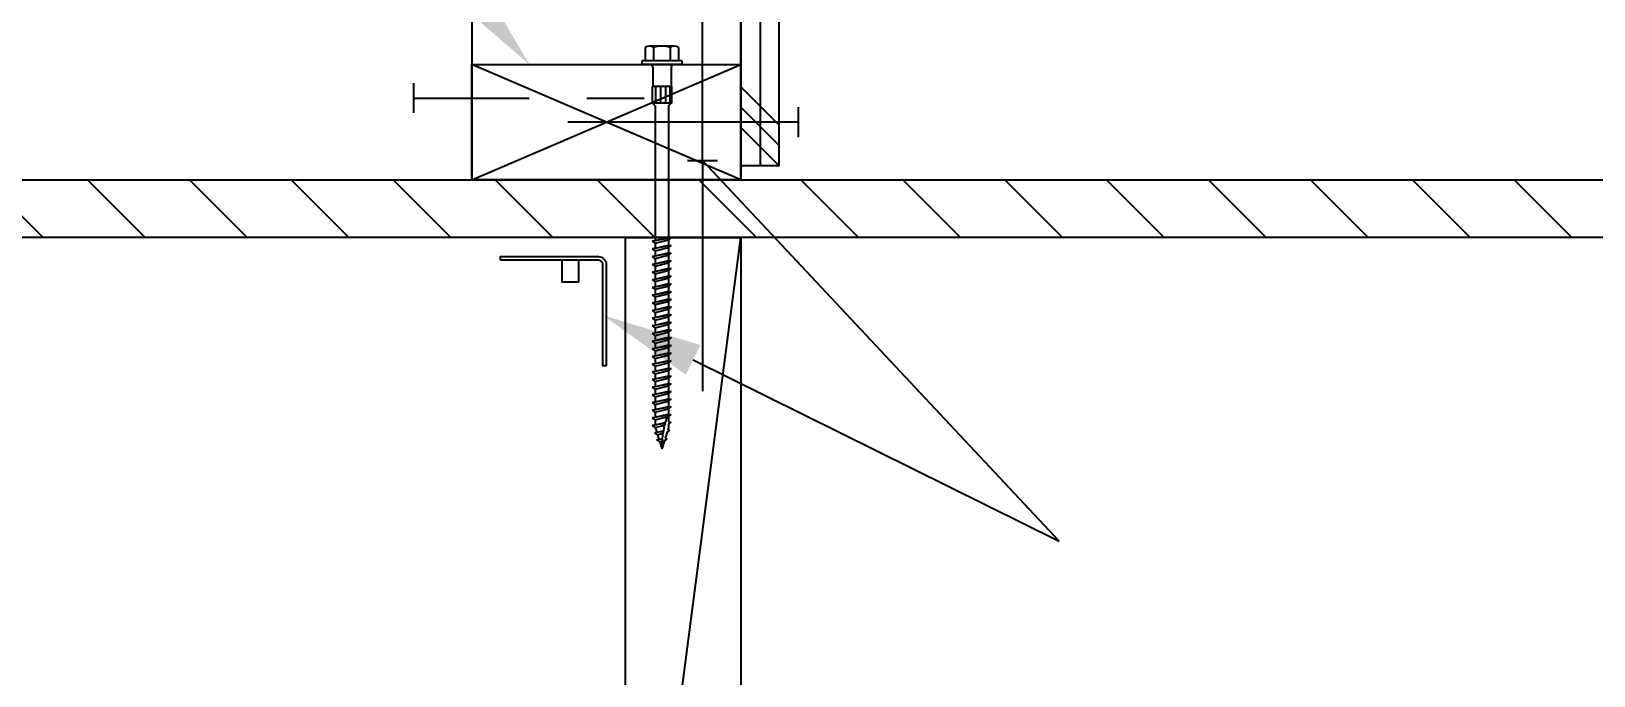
# Model space of a CAD drawing. Header units: inches. Extents: x -2661 to 42767, y -1222 to 9099.
# Drawn here: x -1816.11 to -1795.78, y 2746.13 to 2754.52 of the extents above; entities that cross this region are included whole.
import ezdxf
from ezdxf import colors
from ezdxf.entities.mleader import LeaderData, LeaderLine
from ezdxf.math import Vec2, Vec3

# ---------------------------------------------------------------- set-up
doc = ezdxf.new("R2010")
doc.units = ezdxf.units.IN
doc.header["$LTSCALE"] = 12
doc.header["$MEASUREMENT"] = 0
doc.linetypes.add('HIDDEN2', pattern=[0.1875, 0.125, -0.0625])
doc.layers.get('0').update_dxf_attribs({"linetype": 'CONTINUOUS'})
for name, color, linetype in [('S-ANNO-NOTE', 4, 'CONTINUOUS'), ('S-ANNO-NOTE-EXIST', 251, 'CONTINUOUS'), ('S-EXISTING-WOOD', 1, 'CONTINUOUS'), ('S-FASTENERS', 2, 'CONTINUOUS'), ('S-NAIL', 2, 'CONTINUOUS'), ('S-NAIL-HIDDEN', 2, 'HIDDEN2'), ('S-SIMPSON', 2, 'CONTINUOUS'), ('S-WOOD', 3, 'CONTINUOUS')]:
    doc.layers.add(name, color=color, linetype=linetype)
doc.styles.add('Arial', font='arial.ttf', dxfattribs={"width": 0.85})

# ---------------------------------------------------------------- blocks, each defined once
blk = doc.blocks.new('_ClosedBlank')
at = {"color": 0, "linetype": 'ByBlock', "lineweight": -2}
for p, q in [((-1, 0.167), (0, 0)), ((-1, 0.167), (-1, -0.167)), ((0, 0), (-1, -0.167))]:
    blk.add_line(p, q, dxfattribs=at)
blk = doc.blocks.new('*U1163')
at = {"layer": 'S-WOOD', "color": 1}
for p, q in [((1.5, -3.5), (0, 0)), ((1.5, 0), (0, -3.5))]:
    blk.add_line(p, q, dxfattribs=at)
at = {"layer": 'S-WOOD', "color": 2}
blk.add_lwpolyline([(1.5, -3.5), (0, -3.5), (0, 0), (1.5, 0)], close=True, dxfattribs=at)
blk = doc.blocks.new('*U615')
at = {"color": 0}
blk.add_line((0, 11.52), (1.5, 0), dxfattribs=at)
blk.add_lwpolyline([(0, 11.52), (0, 0), (1.5, 0), (1.5, 11.52)], close=True)
blk = doc.blocks.new('*U1292')
at = {"color": 3}
blk.add_line((0.195, 0.25), (-0.195, 0.25), dxfattribs=at)
blk.add_line((0, 0.25), (0, -2.75))
blk = doc.blocks.new('SDS.25X5-f')
at = {"layer": 'S-SIMPSON'}
for p, q in [((-0.217, 0.224), (-0.217, 0.05)), ((0.162, 0.24), (-0.162, 0.24)), ((-0.108, 0.224), (-0.108, 0.05)), ((0.108, 0.224), (0.108, 0.05)), ((0.217, 0.224), (0.217, 0.05)), ((0.26, 0.05), (-0.26, 0.05)), ((-0.26, 0.05), (-0.26, 0)), ((0.26, 0), (-0.26, 0)), ((0.26, 0.05), (0.26, 0)), ((-0.126, -0.286), (-0.126, -0.5)), ((0.126, -0.286), (-0.126, -0.286)), ((-0.082, -0.286), (-0.082, -0.5)), ((-0.019, -0.286), (-0.019, -0.5)), ((0.049, -0.286), (0.049, -0.5)), ((0.102, -0.286), (0.102, -0.5)), ((0.126, -0.286), (0.126, -0.5)), ((0.128, -0.5), (-0.124, -0.5)), ((-0.087, -0.536), (-0.123, -0.5)), ((-0.087, -0.536), (-0.087, -2.291)), ((-0.087, -0.575), (-0.087, -2.291)), ((0.123, -0.5), (0.087, -0.536)), ((0.087, -0.532), (0.087, -2.25)), ((0.087, -0.532), (0.087, -2.25)), ((-0.087, -2.225), (-0.087, -2.291)), ((-0.087, -2.225), (-0.087, -2.291)), ((-0.087, -2.225), (-0.087, -2.291)), ((0.087, -2.182), (0.087, -2.25)), ((0.087, -2.182), (0.087, -2.25))]:
    blk.add_line(p, q, dxfattribs=at)
at = {"layer": 'S-SIMPSON', "color": 1}
for p, q in [((-0.123, -2.3), (0.087, -2.25)), ((-0.123, -2.3), (0.087, -2.25)), ((-0.123, -2.3), (0.087, -2.25)), ((0.123, -2.256), (-0.123, -2.3)), ((0.123, -2.256), (-0.123, -2.3)), ((0.123, -2.256), (-0.123, -2.3)), ((-0.087, -2.325), (-0.123, -2.3)), ((-0.087, -2.325), (-0.123, -2.3)), ((-0.087, -2.325), (-0.123, -2.3)), ((-0.123, -2.4), (0.087, -2.35)), ((-0.123, -2.4), (0.087, -2.35)), ((-0.123, -2.4), (0.087, -2.35)), ((-0.123, -2.4), (0.087, -2.35)), ((0.123, -2.356), (-0.123, -2.4)), ((0.123, -2.356), (-0.123, -2.4)), ((0.123, -2.356), (-0.123, -2.4)), ((0.123, -2.356), (-0.123, -2.4)), ((-0.087, -2.425), (-0.123, -2.4)), ((-0.087, -2.425), (-0.123, -2.4)), ((-0.087, -2.425), (-0.123, -2.4)), ((-0.087, -2.425), (-0.123, -2.4)), ((-0.087, -2.425), (-0.123, -2.4)), ((-0.087, -2.325), (0.087, -2.282)), ((-0.087, -2.325), (0.087, -2.282)), ((-0.087, -2.325), (0.087, -2.282)), ((-0.087, -2.325), (-0.087, -2.391)), ((-0.087, -2.325), (-0.087, -2.391)), ((-0.087, -2.325), (-0.087, -2.391)), ((-0.087, -2.325), (-0.087, -2.391)), ((-0.087, -2.325), (-0.087, -2.391)), ((-0.087, -2.325), (-0.087, -2.391)), ((-0.087, -2.425), (0.087, -2.382)), ((-0.087, -2.425), (0.087, -2.382)), ((-0.087, -2.425), (0.087, -2.382)), ((-0.087, -2.425), (0.087, -2.382)), ((-0.087, -2.425), (0, -2.403)), ((-0.087, -2.425), (-0.087, -2.491)), ((-0.087, -2.425), (-0.087, -2.491)), ((-0.087, -2.425), (-0.087, -2.491)), ((-0.087, -2.425), (-0.087, -2.491)), ((-0.087, -2.425), (-0.087, -2.491)), ((-0.087, -2.425), (-0.087, -2.491)), ((-0.087, -2.425), (-0.087, -2.491)), ((-0.087, -2.425), (-0.087, -2.491)), ((-0.087, -2.425), (-0.087, -2.491)), ((-0.087, -2.425), (-0.087, -2.491)), ((-0.087, -2.425), (-0.087, -2.491)), ((-0.087, -2.425), (-0.087, -2.491)), ((0.087, -2.25), (0.123, -2.256)), ((0.087, -2.25), (0.123, -2.256)), ((0.087, -2.25), (0.123, -2.256)), ((0.087, -2.282), (0.123, -2.256)), ((0.087, -2.282), (0.123, -2.256)), ((0.087, -2.282), (0.123, -2.256)), ((0.087, -2.282), (0.087, -2.35)), ((0.087, -2.282), (0.087, -2.35)), ((0.087, -2.282), (0.087, -2.35)), ((0.087, -2.282), (0.087, -2.35)), ((0.087, -2.282), (0.087, -2.35)), ((0.087, -2.282), (0.087, -2.35)), ((0.087, -2.35), (0.123, -2.356)), ((0.087, -2.35), (0.123, -2.356)), ((0.087, -2.35), (0.123, -2.356)), ((0.087, -2.35), (0.123, -2.356)), ((0.087, -2.382), (0.123, -2.356)), ((0.087, -2.382), (0.123, -2.356)), ((0.087, -2.382), (0.123, -2.356)), ((0.087, -2.382), (0.123, -2.356)), ((0.087, -2.382), (0.087, -2.45)), ((0.087, -2.382), (0.087, -2.45)), ((0.087, -2.382), (0.087, -2.45)), ((0.087, -2.382), (0.087, -2.45)), ((0.087, -2.382), (0.087, -2.45)), ((0.087, -2.382), (0.087, -2.45)), ((0.087, -2.382), (0.087, -2.45)), ((0.087, -2.382), (0.087, -2.45)), ((0.087, -2.382), (0.087, -2.45)), ((0.087, -2.382), (0.087, -2.45)), ((-0.123, -2.5), (0.087, -2.45)), ((-0.123, -2.5), (0.087, -2.45)), ((-0.123, -2.5), (0.087, -2.45)), ((-0.123, -2.5), (0.087, -2.45)), ((-0.123, -2.5), (0.087, -2.45)), ((-0.123, -2.5), (0.087, -2.45)), ((-0.123, -2.5), (0.087, -2.45)), ((-0.123, -2.5), (0.087, -2.45)), ((0.123, -2.456), (-0.123, -2.5)), ((0.123, -2.456), (-0.123, -2.5)), ((0.123, -2.456), (-0.123, -2.5)), ((0.123, -2.456), (-0.123, -2.5)), ((0.123, -2.456), (-0.123, -2.5)), ((0.123, -2.456), (-0.123, -2.5)), ((0.123, -2.456), (-0.123, -2.5)), ((0.123, -2.456), (-0.123, -2.5)), ((0.123, -2.456), (-0.123, -2.5)), ((-0.087, -2.525), (-0.123, -2.5)), ((-0.087, -2.525), (-0.123, -2.5)), ((-0.087, -2.525), (-0.123, -2.5)), ((-0.087, -2.525), (-0.123, -2.5)), ((-0.087, -2.525), (-0.123, -2.5)), ((-0.087, -2.525), (-0.123, -2.5)), ((-0.087, -2.525), (-0.123, -2.5)), ((-0.087, -2.525), (-0.123, -2.5)), ((-0.087, -2.525), (-0.123, -2.5)), ((-0.087, -2.525), (-0.123, -2.5)), ((-0.087, -2.525), (-0.123, -2.5)), ((-0.087, -2.525), (-0.123, -2.5)), ((-0.087, -2.525), (-0.123, -2.5)), ((-0.123, -2.6), (0.087, -2.55)), ((-0.123, -2.6), (0.087, -2.55)), ((-0.123, -2.6), (0.087, -2.55)), ((-0.123, -2.6), (0.087, -2.55)), ((-0.123, -2.6), (0.087, -2.55)), ((-0.123, -2.6), (0.087, -2.55)), ((-0.123, -2.6), (0.087, -2.55)), ((-0.123, -2.6), (0.087, -2.55)), ((-0.123, -2.6), (0.087, -2.55)), ((0.123, -2.556), (-0.123, -2.6)), ((0.123, -2.556), (-0.123, -2.6)), ((0.123, -2.556), (-0.123, -2.6)), ((0.123, -2.556), (-0.123, -2.6)), ((0.123, -2.556), (-0.123, -2.6)), ((0.123, -2.556), (-0.123, -2.6)), ((0.123, -2.556), (-0.123, -2.6)), ((0.123, -2.556), (-0.123, -2.6)), ((0.123, -2.556), (-0.123, -2.6)), ((-0.087, -2.625), (-0.123, -2.6)), ((-0.087, -2.625), (-0.123, -2.6)), ((-0.087, -2.625), (-0.123, -2.6)), ((-0.087, -2.625), (-0.123, -2.6)), ((-0.087, -2.625), (-0.123, -2.6)), ((-0.087, -2.625), (-0.123, -2.6)), ((-0.087, -2.625), (-0.123, -2.6)), ((-0.087, -2.625), (-0.123, -2.6)), ((-0.087, -2.625), (-0.123, -2.6)), ((-0.087, -2.491), (0.087, -2.45)), ((-0.087, -2.525), (0.087, -2.482)), ((-0.087, -2.525), (0.087, -2.482)), ((-0.087, -2.525), (0.087, -2.482)), ((-0.087, -2.525), (0.087, -2.482)), ((-0.087, -2.525), (0.087, -2.482)), ((-0.087, -2.525), (0.087, -2.482)), ((-0.087, -2.525), (0.087, -2.482)), ((-0.087, -2.525), (0.087, -2.482)), ((-0.087, -2.525), (0.087, -2.482)), ((-0.087, -2.525), (0.013, -2.5)), ((-0.087, -2.525), (0.013, -2.5)), ((-0.087, -2.525), (0.013, -2.5)), ((-0.087, -2.525), (0, -2.503)), ((-0.087, -2.525), (-0.087, -2.591)), ((-0.087, -2.525), (-0.087, -2.591)), ((-0.087, -2.525), (-0.087, -2.591)), ((-0.087, -2.525), (-0.087, -2.591)), ((-0.087, -2.525), (-0.087, -2.591)), ((-0.087, -2.525), (-0.087, -2.591)), ((-0.087, -2.525), (-0.087, -2.591)), ((-0.087, -2.525), (-0.087, -2.591)), ((-0.087, -2.525), (-0.087, -2.591)), ((-0.087, -2.525), (-0.087, -2.591)), ((-0.087, -2.525), (-0.087, -2.591)), ((-0.087, -2.625), (0.087, -2.582)), ((-0.087, -2.625), (0.087, -2.582)), ((-0.087, -2.625), (0.087, -2.582)), ((-0.087, -2.625), (0.087, -2.582)), ((-0.087, -2.625), (0.087, -2.582)), ((-0.087, -2.625), (0.087, -2.582)), ((-0.087, -2.625), (0.087, -2.582)), ((-0.087, -2.625), (0.087, -2.582)), ((-0.087, -2.625), (0.087, -2.582)), ((-0.087, -2.625), (-0.087, -2.691)), ((-0.087, -2.625), (-0.087, -2.691)), ((-0.087, -2.625), (-0.087, -2.691)), ((-0.087, -2.625), (-0.087, -2.691)), ((-0.087, -2.625), (-0.087, -2.691)), ((-0.087, -2.625), (-0.087, -2.691)), ((-0.087, -2.625), (-0.087, -2.691)), ((-0.087, -2.625), (-0.087, -2.691)), ((-0.087, -2.625), (-0.087, -2.691)), ((-0.087, -2.625), (-0.087, -2.691)), ((-0.087, -2.625), (-0.087, -2.691)), ((0.087, -2.45), (0.123, -2.456)), ((0.087, -2.45), (0.123, -2.456)), ((0.087, -2.45), (0.123, -2.456)), ((0.087, -2.45), (0.123, -2.456)), ((0.087, -2.45), (0.123, -2.456)), ((0.087, -2.45), (0.123, -2.456)), ((0.087, -2.45), (0.123, -2.456)), ((0.087, -2.45), (0.123, -2.456)), ((0.087, -2.45), (0.123, -2.456)), ((0.087, -2.482), (0.123, -2.456)), ((0.087, -2.482), (0.123, -2.456)), ((0.087, -2.482), (0.123, -2.456)), ((0.087, -2.482), (0.123, -2.456)), ((0.087, -2.482), (0.123, -2.456)), ((0.087, -2.482), (0.123, -2.456)), ((0.087, -2.482), (0.123, -2.456)), ((0.087, -2.482), (0.123, -2.456)), ((0.087, -2.482), (0.123, -2.456)), ((0.087, -2.482), (0.087, -2.55)), ((0.087, -2.482), (0.087, -2.55)), ((0.087, -2.482), (0.087, -2.55)), ((0.087, -2.482), (0.087, -2.55)), ((0.087, -2.482), (0.087, -2.55)), ((0.087, -2.482), (0.087, -2.55)), ((0.087, -2.482), (0.087, -2.55)), ((0.087, -2.482), (0.087, -2.55)), ((0.087, -2.482), (0.087, -2.55)), ((0.087, -2.482), (0.087, -2.55)), ((0.087, -2.482), (0.087, -2.55)), ((0.087, -2.482), (0.087, -2.55)), ((0.087, -2.482), (0.087, -2.55)), ((0.087, -2.55), (0.123, -2.556)), ((0.087, -2.55), (0.123, -2.556)), ((0.087, -2.55), (0.123, -2.556)), ((0.087, -2.55), (0.123, -2.556)), ((0.087, -2.55), (0.123, -2.556)), ((0.087, -2.55), (0.123, -2.556)), ((0.087, -2.55), (0.123, -2.556)), ((0.087, -2.55), (0.123, -2.556)), ((0.087, -2.55), (0.123, -2.556)), ((0.087, -2.582), (0.123, -2.556)), ((0.087, -2.582), (0.123, -2.556)), ((0.087, -2.582), (0.123, -2.556)), ((0.087, -2.582), (0.123, -2.556)), ((0.087, -2.582), (0.123, -2.556)), ((0.087, -2.582), (0.123, -2.556)), ((0.087, -2.582), (0.123, -2.556)), ((0.087, -2.582), (0.123, -2.556)), ((0.087, -2.582), (0.123, -2.556)), ((0.087, -2.582), (0.087, -2.65)), ((0.087, -2.582), (0.087, -2.65)), ((0.087, -2.582), (0.087, -2.65)), ((0.087, -2.582), (0.087, -2.65)), ((0.087, -2.582), (0.087, -2.65)), ((0.087, -2.582), (0.087, -2.65)), ((0.087, -2.582), (0.087, -2.65)), ((0.087, -2.582), (0.087, -2.65)), ((0.087, -2.582), (0.087, -2.65)), ((0.087, -2.582), (0.087, -2.65)), ((0.087, -2.582), (0.087, -2.65)), ((-0.123, -2.7), (0.087, -2.65)), ((-0.123, -2.7), (0.087, -2.65)), ((-0.123, -2.7), (0.087, -2.65)), ((-0.123, -2.7), (0.087, -2.65)), ((-0.123, -2.7), (0.087, -2.65)), ((-0.123, -2.7), (0.087, -2.65)), ((-0.123, -2.7), (0.087, -2.65)), ((-0.123, -2.7), (0.087, -2.65)), ((-0.123, -2.7), (0.087, -2.65)), ((-0.123, -2.7), (0.087, -2.65)), ((-0.123, -2.7), (0.087, -2.65)), ((0.123, -2.656), (-0.123, -2.7)), ((0.123, -2.656), (-0.123, -2.7)), ((0.123, -2.656), (-0.123, -2.7)), ((0.123, -2.656), (-0.123, -2.7)), ((0.123, -2.656), (-0.123, -2.7)), ((0.123, -2.656), (-0.123, -2.7)), ((0.123, -2.656), (-0.123, -2.7)), ((0.123, -2.656), (-0.123, -2.7)), ((0.123, -2.656), (-0.123, -2.7)), ((0.123, -2.656), (-0.123, -2.7)), ((0.123, -2.656), (-0.123, -2.7)), ((-0.087, -2.725), (-0.123, -2.7)), ((-0.087, -2.725), (-0.123, -2.7)), ((-0.087, -2.725), (-0.123, -2.7)), ((-0.087, -2.725), (-0.123, -2.7)), ((-0.087, -2.725), (-0.123, -2.7)), ((-0.087, -2.725), (-0.123, -2.7)), ((-0.087, -2.725), (-0.123, -2.7)), ((-0.087, -2.725), (-0.123, -2.7)), ((-0.087, -2.725), (-0.123, -2.7)), ((-0.087, -2.725), (-0.123, -2.7)), ((-0.087, -2.725), (-0.123, -2.7)), ((-0.087, -2.725), (-0.123, -2.7)), ((-0.087, -2.725), (-0.123, -2.7)), ((-0.123, -2.8), (0.087, -2.75)), ((-0.123, -2.8), (0.087, -2.75)), ((-0.123, -2.8), (0.087, -2.75)), ((-0.123, -2.8), (0.087, -2.75)), ((-0.123, -2.8), (0.087, -2.75)), ((-0.123, -2.8), (0.087, -2.75)), ((-0.123, -2.8), (0.087, -2.75)), ((-0.123, -2.8), (0.087, -2.75)), ((0.123, -2.756), (-0.123, -2.8)), ((0.123, -2.756), (-0.123, -2.8)), ((0.123, -2.756), (-0.123, -2.8)), ((0.123, -2.756), (-0.123, -2.8)), ((0.123, -2.756), (-0.123, -2.8)), ((0.123, -2.756), (-0.123, -2.8)), ((0.123, -2.756), (-0.123, -2.8)), ((0.123, -2.756), (-0.123, -2.8)), ((0.123, -2.756), (-0.123, -2.8)), ((-0.087, -2.825), (-0.123, -2.8)), ((-0.087, -2.825), (-0.123, -2.8)), ((-0.087, -2.825), (-0.123, -2.8)), ((-0.087, -2.825), (-0.123, -2.8)), ((-0.087, -2.825), (-0.123, -2.8)), ((-0.087, -2.825), (-0.123, -2.8)), ((-0.087, -2.825), (-0.123, -2.8)), ((-0.087, -2.825), (-0.123, -2.8)), ((-0.087, -2.825), (-0.123, -2.8)), ((-0.087, -2.825), (-0.123, -2.8)), ((-0.087, -2.725), (0.087, -2.682)), ((-0.087, -2.725), (0.087, -2.682)), ((-0.087, -2.725), (0.087, -2.682)), ((-0.087, -2.725), (0.087, -2.682)), ((-0.087, -2.725), (0.087, -2.682)), ((-0.087, -2.725), (0.087, -2.682)), ((-0.087, -2.725), (0.087, -2.682)), ((-0.087, -2.725), (0.087, -2.682)), ((-0.087, -2.725), (0.087, -2.682)), ((-0.087, -2.725), (0.087, -2.682)), ((-0.087, -2.725), (0.087, -2.682)), ((-0.087, -2.725), (0, -2.703)), ((-0.087, -2.725), (0, -2.703)), ((-0.087, -2.725), (-0.087, -2.791)), ((-0.087, -2.725), (-0.087, -2.791)), ((-0.087, -2.725), (-0.087, -2.791)), ((-0.087, -2.725), (-0.087, -2.791)), ((-0.087, -2.725), (-0.087, -2.791)), ((-0.087, -2.725), (-0.087, -2.791)), ((-0.087, -2.725), (-0.087, -2.791)), ((-0.087, -2.725), (-0.087, -2.791)), ((-0.087, -2.725), (-0.087, -2.791)), ((-0.087, -2.725), (-0.087, -2.791)), ((-0.087, -2.791), (0.087, -2.75)), ((-0.087, -2.825), (0.087, -2.782)), ((-0.087, -2.825), (0.087, -2.782)), ((-0.087, -2.825), (0.087, -2.782)), ((-0.087, -2.825), (0.087, -2.782)), ((-0.087, -2.825), (0.087, -2.782)), ((-0.087, -2.825), (0.087, -2.782)), ((-0.087, -2.825), (0.087, -2.782)), ((-0.087, -2.825), (0.087, -2.782)), ((-0.087, -2.825), (0.087, -2.782)), ((-0.087, -2.825), (0, -2.803)), ((-0.087, -2.825), (-0.087, -2.891)), ((-0.087, -2.825), (-0.087, -2.891)), ((-0.087, -2.825), (-0.087, -2.891)), ((-0.087, -2.825), (-0.087, -2.891)), ((-0.087, -2.825), (-0.087, -2.891)), ((-0.087, -2.825), (-0.087, -2.891)), ((-0.087, -2.825), (-0.087, -2.891)), ((-0.087, -2.825), (-0.087, -2.891)), ((0.087, -2.65), (0.123, -2.656)), ((0.087, -2.65), (0.123, -2.656)), ((0.087, -2.65), (0.123, -2.656)), ((0.087, -2.65), (0.123, -2.656)), ((0.087, -2.65), (0.123, -2.656)), ((0.087, -2.65), (0.123, -2.656)), ((0.087, -2.65), (0.123, -2.656)), ((0.087, -2.65), (0.123, -2.656)), ((0.087, -2.65), (0.123, -2.656)), ((0.087, -2.65), (0.123, -2.656)), ((0.087, -2.65), (0.123, -2.656)), ((0.087, -2.682), (0.123, -2.656)), ((0.087, -2.682), (0.123, -2.656)), ((0.087, -2.682), (0.123, -2.656)), ((0.087, -2.682), (0.123, -2.656)), ((0.087, -2.682), (0.123, -2.656)), ((0.087, -2.682), (0.123, -2.656)), ((0.087, -2.682), (0.123, -2.656)), ((0.087, -2.682), (0.123, -2.656)), ((0.087, -2.682), (0.123, -2.656)), ((0.087, -2.682), (0.123, -2.656)), ((0.087, -2.682), (0.123, -2.656)), ((0.087, -2.682), (0.087, -2.75)), ((0.087, -2.682), (0.087, -2.75)), ((0.087, -2.682), (0.087, -2.75)), ((0.087, -2.682), (0.087, -2.75)), ((0.087, -2.682), (0.087, -2.75)), ((0.087, -2.682), (0.087, -2.75)), ((0.087, -2.682), (0.087, -2.75)), ((0.087, -2.682), (0.087, -2.75)), ((0.087, -2.75), (0.123, -2.756)), ((0.087, -2.75), (0.123, -2.756)), ((0.087, -2.75), (0.123, -2.756)), ((0.087, -2.75), (0.123, -2.756)), ((0.087, -2.75), (0.123, -2.756)), ((0.087, -2.75), (0.123, -2.756)), ((0.087, -2.75), (0.123, -2.756)), ((0.087, -2.75), (0.123, -2.756)), ((0.087, -2.75), (0.123, -2.756)), ((0.087, -2.782), (0.123, -2.756)), ((0.087, -2.782), (0.123, -2.756)), ((0.087, -2.782), (0.123, -2.756)), ((0.087, -2.782), (0.123, -2.756)), ((0.087, -2.782), (0.123, -2.756)), ((0.087, -2.782), (0.123, -2.756)), ((0.087, -2.782), (0.123, -2.756)), ((0.087, -2.782), (0.123, -2.756)), ((0.087, -2.782), (0.123, -2.756)), ((0.087, -2.782), (0.087, -2.85)), ((0.087, -2.782), (0.087, -2.85)), ((0.087, -2.782), (0.087, -2.85)), ((0.087, -2.782), (0.087, -2.85)), ((0.087, -2.782), (0.087, -2.85)), ((0.087, -2.782), (0.087, -2.85)), ((0.087, -2.782), (0.087, -2.85)), ((0.087, -2.782), (0.087, -2.85)), ((0.087, -2.782), (0.087, -2.85)), ((-0.123, -2.9), (0.087, -2.85)), ((-0.123, -2.9), (0.087, -2.85)), ((-0.123, -2.9), (0.087, -2.85)), ((-0.123, -2.9), (0.087, -2.85)), ((-0.123, -2.9), (0.087, -2.85)), ((-0.123, -2.9), (0.087, -2.85)), ((0.123, -2.856), (-0.123, -2.9)), ((0.123, -2.856), (-0.123, -2.9)), ((0.123, -2.856), (-0.123, -2.9)), ((0.123, -2.856), (-0.123, -2.9)), ((0.123, -2.856), (-0.123, -2.9)), ((0.123, -2.856), (-0.123, -2.9)), ((-0.087, -2.925), (-0.123, -2.9)), ((-0.087, -2.925), (-0.123, -2.9)), ((-0.087, -2.925), (-0.123, -2.9)), ((-0.087, -2.925), (-0.123, -2.9)), ((-0.087, -2.925), (-0.123, -2.9)), ((-0.087, -2.925), (-0.123, -2.9)), ((-0.123, -3), (0.087, -2.95)), ((-0.123, -3), (0.087, -2.95)), ((-0.123, -3), (0.087, -2.95)), ((-0.123, -3), (0.087, -2.95)), ((-0.123, -3), (0.087, -2.95)), ((-0.123, -3), (0.087, -2.95)), ((-0.123, -3), (0.087, -2.95)), ((0.123, -2.956), (-0.123, -3)), ((0.123, -2.956), (-0.123, -3)), ((0.123, -2.956), (-0.123, -3)), ((0.123, -2.956), (-0.123, -3)), ((0.123, -2.956), (-0.123, -3)), ((0.123, -2.956), (-0.123, -3)), ((0.123, -2.956), (-0.123, -3)), ((-0.087, -3.025), (-0.123, -3)), ((-0.087, -3.025), (-0.123, -3)), ((-0.087, -3.025), (-0.123, -3)), ((-0.087, -3.025), (-0.123, -3)), ((-0.087, -3.025), (-0.123, -3)), ((-0.087, -3.025), (-0.123, -3)), ((-0.087, -3.025), (-0.123, -3)), ((-0.087, -3.025), (-0.123, -3)), ((-0.087, -2.925), (0.087, -2.882)), ((-0.087, -2.925), (0.087, -2.882)), ((-0.087, -2.925), (0.087, -2.882)), ((-0.087, -2.925), (0.087, -2.882)), ((-0.087, -2.925), (0.087, -2.882)), ((-0.087, -2.925), (0.087, -2.882)), ((-0.087, -2.925), (-0.087, -2.991)), ((-0.087, -2.925), (-0.087, -2.991)), ((-0.087, -2.925), (-0.087, -2.991)), ((-0.087, -2.925), (-0.087, -2.991)), ((-0.087, -2.925), (-0.087, -2.991)), ((-0.087, -2.925), (-0.087, -2.991)), ((-0.087, -2.925), (-0.087, -2.991)), ((-0.087, -3.025), (0.087, -2.982)), ((-0.087, -3.025), (0.087, -2.982)), ((-0.087, -3.025), (0.087, -2.982)), ((-0.087, -3.025), (0.087, -2.982)), ((-0.087, -3.025), (0.087, -2.982)), ((-0.087, -3.025), (0.087, -2.982)), ((-0.087, -3.025), (0.087, -2.982)), ((-0.087, -3.025), (0, -3.003)), ((-0.087, -3.025), (-0.087, -3.091)), ((-0.087, -3.025), (-0.087, -3.091)), ((-0.087, -3.025), (-0.087, -3.091)), ((-0.087, -3.025), (-0.087, -3.091)), ((-0.087, -3.025), (-0.087, -3.091)), ((-0.087, -3.025), (-0.087, -3.091)), ((-0.087, -3.025), (-0.087, -3.091)), ((-0.087, -3.025), (-0.087, -3.091)), ((0.087, -2.85), (0.123, -2.856)), ((0.087, -2.85), (0.123, -2.856)), ((0.087, -2.85), (0.123, -2.856)), ((0.087, -2.85), (0.123, -2.856)), ((0.087, -2.85), (0.123, -2.856)), ((0.087, -2.85), (0.123, -2.856)), ((0.087, -2.882), (0.123, -2.856)), ((0.087, -2.882), (0.123, -2.856)), ((0.087, -2.882), (0.123, -2.856)), ((0.087, -2.882), (0.123, -2.856)), ((0.087, -2.882), (0.123, -2.856)), ((0.087, -2.882), (0.123, -2.856)), ((0.087, -2.882), (0.087, -2.95)), ((0.087, -2.882), (0.087, -2.95)), ((0.087, -2.882), (0.087, -2.95)), ((0.087, -2.882), (0.087, -2.95)), ((0.087, -2.882), (0.087, -2.95)), ((0.087, -2.882), (0.087, -2.95)), ((0.087, -2.882), (0.087, -2.95)), ((0.087, -2.95), (0.123, -2.956)), ((0.087, -2.95), (0.123, -2.956)), ((0.087, -2.95), (0.123, -2.956)), ((0.087, -2.95), (0.123, -2.956)), ((0.087, -2.95), (0.123, -2.956)), ((0.087, -2.95), (0.123, -2.956)), ((0.087, -2.95), (0.123, -2.956)), ((0.087, -2.982), (0.123, -2.956)), ((0.087, -2.982), (0.123, -2.956)), ((0.087, -2.982), (0.123, -2.956)), ((0.087, -2.982), (0.123, -2.956)), ((0.087, -2.982), (0.123, -2.956)), ((0.087, -2.982), (0.123, -2.956)), ((0.087, -2.982), (0.123, -2.956)), ((0.087, -2.982), (0.087, -3.05)), ((0.087, -2.982), (0.087, -3.05)), ((0.087, -2.982), (0.087, -3.05)), ((0.087, -2.982), (0.087, -3.05)), ((0.087, -2.982), (0.087, -3.05)), ((0.087, -2.982), (0.087, -3.05)), ((0.087, -2.982), (0.087, -3.05)), ((0.087, -2.982), (0.087, -3.05)), ((0.087, -2.982), (0.087, -3.05)), ((0.087, -2.982), (0.087, -3.05)), ((0.087, -2.982), (0.087, -3.05)), ((0.087, -2.982), (0.087, -3.05)), ((0.087, -2.982), (0.087, -3.05)), ((0.087, -2.982), (0.087, -3.05)), ((-0.123, -3.1), (0.087, -3.05)), ((-0.123, -3.1), (0.087, -3.05)), ((-0.123, -3.1), (0.087, -3.05)), ((-0.123, -3.1), (0.087, -3.05)), ((-0.123, -3.1), (0.087, -3.05)), ((-0.123, -3.1), (0.087, -3.05)), ((0.123, -3.056), (-0.123, -3.1)), ((0.123, -3.056), (-0.123, -3.1)), ((0.123, -3.056), (-0.123, -3.1)), ((0.123, -3.056), (-0.123, -3.1)), ((0.123, -3.056), (-0.123, -3.1)), ((0.123, -3.056), (-0.123, -3.1)), ((-0.087, -3.125), (-0.123, -3.1)), ((-0.087, -3.125), (-0.123, -3.1)), ((-0.087, -3.125), (-0.123, -3.1)), ((-0.087, -3.125), (-0.123, -3.1)), ((-0.087, -3.125), (-0.123, -3.1)), ((-0.087, -3.125), (-0.123, -3.1)), ((-0.087, -3.125), (-0.123, -3.1)), ((-0.123, -3.2), (0.087, -3.15)), ((-0.123, -3.2), (0.087, -3.15)), ((-0.123, -3.2), (0.087, -3.15)), ((0.123, -3.156), (-0.123, -3.2)), ((0.123, -3.156), (-0.123, -3.2)), ((0.123, -3.156), (-0.123, -3.2)), ((-0.087, -3.225), (-0.123, -3.2)), ((-0.087, -3.225), (-0.123, -3.2)), ((-0.087, -3.225), (-0.123, -3.2)), ((-0.123, -3.3), (0.087, -3.25)), ((-0.123, -3.3), (0.087, -3.25)), ((-0.123, -3.3), (0.087, -3.25)), ((-0.087, -3.125), (0.087, -3.082)), ((-0.087, -3.125), (0.087, -3.082)), ((-0.087, -3.125), (0.087, -3.082)), ((-0.087, -3.125), (0.087, -3.082)), ((-0.087, -3.125), (0.087, -3.082)), ((-0.087, -3.125), (0.087, -3.082)), ((-0.087, -3.125), (0, -3.103)), ((-0.087, -3.125), (-0.087, -3.191)), ((-0.087, -3.125), (-0.087, -3.191)), ((-0.087, -3.125), (-0.087, -3.191)), ((-0.087, -3.125), (-0.087, -3.191)), ((-0.087, -3.125), (-0.087, -3.191)), ((-0.087, -3.125), (-0.087, -3.191)), ((-0.087, -3.125), (-0.087, -3.191)), ((-0.087, -3.225), (0.087, -3.182)), ((-0.087, -3.225), (0.087, -3.182)), ((-0.087, -3.225), (0.087, -3.182)), ((-0.087, -3.225), (-0.087, -3.291)), ((-0.087, -3.225), (-0.087, -3.291)), ((-0.087, -3.225), (-0.087, -3.291)), ((-0.087, -3.225), (-0.087, -3.291)), ((-0.087, -3.225), (-0.087, -3.291)), ((0.087, -3.05), (0.123, -3.056)), ((0.087, -3.05), (0.123, -3.056)), ((0.087, -3.05), (0.123, -3.056)), ((0.087, -3.05), (0.123, -3.056)), ((0.087, -3.05), (0.123, -3.056)), ((0.087, -3.05), (0.123, -3.056)), ((0.087, -3.082), (0.123, -3.056)), ((0.087, -3.082), (0.123, -3.056)), ((0.087, -3.082), (0.123, -3.056)), ((0.087, -3.082), (0.123, -3.056)), ((0.087, -3.082), (0.123, -3.056)), ((0.087, -3.082), (0.123, -3.056)), ((0.087, -3.082), (0.087, -3.15)), ((0.087, -3.082), (0.087, -3.15)), ((0.087, -3.082), (0.087, -3.15)), ((0.087, -3.082), (0.087, -3.15)), ((0.087, -3.082), (0.087, -3.15)), ((0.087, -3.082), (0.087, -3.15)), ((0.087, -3.082), (0.087, -3.15)), ((0.087, -3.15), (0.123, -3.156)), ((0.087, -3.15), (0.123, -3.156)), ((0.087, -3.15), (0.123, -3.156)), ((0.087, -3.182), (0.123, -3.156)), ((0.087, -3.182), (0.123, -3.156)), ((0.087, -3.182), (0.123, -3.156)), ((0.087, -3.182), (0.087, -3.25)), ((0.087, -3.182), (0.087, -3.25)), ((0.087, -3.182), (0.087, -3.25)), ((0.087, -3.182), (0.087, -3.25)), ((0.087, -3.182), (0.087, -3.25)), ((0.087, -3.25), (0.123, -3.256)), ((0.087, -3.25), (0.123, -3.256)), ((0.087, -3.25), (0.123, -3.256)), ((0.123, -3.256), (-0.123, -3.3)), ((0.123, -3.256), (-0.123, -3.3)), ((0.123, -3.256), (-0.123, -3.3)), ((-0.087, -3.325), (-0.123, -3.3)), ((-0.087, -3.325), (-0.123, -3.3)), ((-0.087, -3.325), (-0.123, -3.3)), ((-0.123, -3.4), (0.087, -3.35)), ((-0.123, -3.4), (0.087, -3.35)), ((-0.123, -3.4), (0.087, -3.35)), ((-0.123, -3.4), (0.087, -3.35)), ((0.123, -3.356), (-0.123, -3.4)), ((0.123, -3.356), (-0.123, -3.4)), ((0.123, -3.356), (-0.123, -3.4)), ((0.123, -3.356), (-0.123, -3.4)), ((-0.087, -3.425), (-0.123, -3.4)), ((-0.087, -3.425), (-0.123, -3.4)), ((-0.087, -3.425), (-0.123, -3.4)), ((-0.087, -3.425), (-0.123, -3.4)), ((-0.123, -3.5), (0.087, -3.45)), ((-0.123, -3.5), (0.087, -3.45)), ((-0.123, -3.5), (0.087, -3.45)), ((-0.123, -3.5), (0.087, -3.45)), ((-0.087, -3.325), (0.087, -3.282)), ((-0.087, -3.325), (0.087, -3.282)), ((-0.087, -3.325), (0.087, -3.282)), ((-0.087, -3.325), (-0.087, -3.391)), ((-0.087, -3.325), (-0.087, -3.391)), ((-0.087, -3.325), (-0.087, -3.391)), ((-0.087, -3.325), (-0.087, -3.391)), ((-0.087, -3.325), (-0.087, -3.391)), ((-0.087, -3.325), (-0.087, -3.391)), ((-0.087, -3.325), (-0.087, -3.391)), ((-0.087, -3.325), (-0.087, -3.391)), ((-0.087, -3.425), (0.087, -3.382)), ((-0.087, -3.425), (0.087, -3.382)), ((-0.087, -3.425), (0.087, -3.382)), ((-0.087, -3.425), (0.087, -3.382)), ((-0.087, -3.425), (-0.087, -3.491)), ((-0.087, -3.425), (-0.087, -3.491)), ((-0.087, -3.425), (-0.087, -3.491)), ((-0.087, -3.425), (-0.087, -3.491)), ((-0.087, -3.425), (-0.087, -3.491)), ((-0.087, -3.425), (-0.087, -3.491)), ((0.087, -3.282), (0.123, -3.256)), ((0.087, -3.282), (0.123, -3.256)), ((0.087, -3.282), (0.123, -3.256)), ((0.087, -3.282), (0.087, -3.35)), ((0.087, -3.282), (0.087, -3.35)), ((0.087, -3.282), (0.087, -3.35)), ((0.087, -3.282), (0.087, -3.35)), ((0.087, -3.282), (0.087, -3.35)), ((0.087, -3.282), (0.087, -3.35)), ((0.087, -3.282), (0.087, -3.35)), ((0.087, -3.282), (0.087, -3.35)), ((0.087, -3.35), (0.123, -3.356)), ((0.087, -3.35), (0.123, -3.356)), ((0.087, -3.35), (0.123, -3.356)), ((0.087, -3.35), (0.123, -3.356)), ((0.087, -3.382), (0.123, -3.356)), ((0.087, -3.382), (0.123, -3.356)), ((0.087, -3.382), (0.123, -3.356)), ((0.087, -3.382), (0.123, -3.356)), ((0.087, -3.382), (0.087, -3.45)), ((0.087, -3.382), (0.087, -3.45)), ((0.087, -3.382), (0.087, -3.45)), ((0.087, -3.382), (0.087, -3.45)), ((0.087, -3.382), (0.087, -3.45)), ((0.087, -3.382), (0.087, -3.45)), ((0.087, -3.45), (0.123, -3.456)), ((0.087, -3.45), (0.123, -3.456)), ((0.087, -3.45), (0.123, -3.456)), ((0.087, -3.45), (0.123, -3.456)), ((0.123, -3.456), (-0.123, -3.5)), ((0.123, -3.456), (-0.123, -3.5)), ((0.123, -3.456), (-0.123, -3.5)), ((0.123, -3.456), (-0.123, -3.5)), ((-0.087, -3.525), (-0.123, -3.5)), ((-0.087, -3.525), (-0.123, -3.5)), ((-0.087, -3.525), (-0.123, -3.5)), ((-0.087, -3.525), (-0.123, -3.5)), ((-0.087, -3.525), (-0.123, -3.5)), ((-0.123, -3.6), (0.087, -3.55)), ((-0.123, -3.6), (0.087, -3.55)), ((-0.123, -3.6), (0.087, -3.55)), ((-0.123, -3.6), (0.087, -3.55)), ((0.123, -3.556), (-0.123, -3.6)), ((0.123, -3.556), (-0.123, -3.6)), ((0.123, -3.556), (-0.123, -3.6)), ((0.123, -3.556), (-0.123, -3.6)), ((-0.087, -3.625), (-0.123, -3.6)), ((-0.087, -3.625), (-0.123, -3.6)), ((-0.087, -3.625), (-0.123, -3.6)), ((-0.087, -3.625), (-0.123, -3.6)), ((-0.123, -3.7), (0.087, -3.65)), ((-0.123, -3.7), (0.087, -3.65)), ((-0.123, -3.7), (0.087, -3.65)), ((-0.123, -3.7), (0.087, -3.65)), ((-0.123, -3.7), (0.087, -3.65)), ((0.123, -3.656), (-0.123, -3.7)), ((0.123, -3.656), (-0.123, -3.7)), ((0.123, -3.656), (-0.123, -3.7)), ((0.123, -3.656), (-0.123, -3.7)), ((0.123, -3.656), (-0.123, -3.7)), ((-0.087, -3.525), (0.087, -3.482)), ((-0.087, -3.525), (0.087, -3.482)), ((-0.087, -3.525), (0.087, -3.482)), ((-0.087, -3.525), (0.087, -3.482)), ((-0.087, -3.525), (0, -3.503)), ((-0.087, -3.525), (-0.087, -3.591)), ((-0.087, -3.525), (-0.087, -3.591)), ((-0.087, -3.525), (-0.087, -3.591)), ((-0.087, -3.525), (-0.087, -3.591)), ((-0.087, -3.525), (-0.087, -3.591)), ((-0.087, -3.525), (-0.087, -3.591)), ((-0.087, -3.525), (-0.087, -3.591)), ((-0.087, -3.625), (0.087, -3.582)), ((-0.087, -3.625), (0.087, -3.582)), ((-0.087, -3.625), (0.087, -3.582)), ((-0.087, -3.625), (0.087, -3.582)), ((-0.087, -3.625), (-0.087, -3.691)), ((-0.087, -3.625), (-0.087, -3.691)), ((-0.087, -3.625), (-0.087, -3.691)), ((-0.087, -3.625), (-0.087, -3.691)), ((-0.087, -3.625), (-0.087, -3.691)), ((-0.087, -3.625), (-0.087, -3.691)), ((-0.087, -3.625), (-0.087, -3.691)), ((0.087, -3.482), (0.123, -3.456)), ((0.087, -3.482), (0.123, -3.456)), ((0.087, -3.482), (0.123, -3.456)), ((0.087, -3.482), (0.123, -3.456)), ((0.087, -3.482), (0.087, -3.55)), ((0.087, -3.482), (0.087, -3.55)), ((0.087, -3.482), (0.087, -3.55)), ((0.087, -3.482), (0.087, -3.55)), ((0.087, -3.482), (0.087, -3.55)), ((0.087, -3.482), (0.087, -3.55)), ((0.087, -3.482), (0.087, -3.55)), ((0.087, -3.55), (0.123, -3.556)), ((0.087, -3.55), (0.123, -3.556)), ((0.087, -3.55), (0.123, -3.556)), ((0.087, -3.55), (0.123, -3.556)), ((0.087, -3.582), (0.123, -3.556)), ((0.087, -3.582), (0.123, -3.556)), ((0.087, -3.582), (0.123, -3.556)), ((0.087, -3.582), (0.123, -3.556)), ((0.087, -3.582), (0.087, -3.65)), ((0.087, -3.582), (0.087, -3.65)), ((0.087, -3.582), (0.087, -3.65)), ((0.087, -3.582), (0.087, -3.65)), ((0.087, -3.582), (0.087, -3.65)), ((0.087, -3.582), (0.087, -3.65)), ((0.087, -3.582), (0.087, -3.65)), ((0.087, -3.65), (0.123, -3.656)), ((0.087, -3.65), (0.123, -3.656)), ((0.087, -3.65), (0.123, -3.656)), ((0.087, -3.65), (0.123, -3.656)), ((0.087, -3.65), (0.123, -3.656)), ((0.087, -3.682), (0.123, -3.656)), ((0.087, -3.682), (0.123, -3.656)), ((0.087, -3.682), (0.123, -3.656)), ((0.087, -3.682), (0.123, -3.656)), ((0.087, -3.682), (0.123, -3.656)), ((-0.087, -3.725), (-0.123, -3.7)), ((-0.087, -3.725), (-0.123, -3.7)), ((-0.087, -3.725), (-0.123, -3.7)), ((-0.087, -3.725), (-0.123, -3.7)), ((-0.087, -3.725), (-0.123, -3.7)), ((-0.123, -3.8), (0.087, -3.75)), ((-0.123, -3.8), (0.087, -3.75)), ((-0.123, -3.8), (0.087, -3.75)), ((-0.123, -3.8), (0.087, -3.75)), ((0.123, -3.756), (-0.123, -3.8)), ((0.123, -3.756), (-0.123, -3.8)), ((0.123, -3.756), (-0.123, -3.8)), ((0.123, -3.756), (-0.123, -3.8)), ((-0.087, -3.825), (-0.123, -3.8)), ((-0.087, -3.825), (-0.123, -3.8)), ((-0.087, -3.825), (-0.123, -3.8)), ((-0.087, -3.825), (-0.123, -3.8)), ((-0.123, -3.9), (0.087, -3.85)), ((-0.123, -3.9), (0.087, -3.85)), ((-0.123, -3.9), (0.087, -3.85)), ((-0.123, -3.9), (0.087, -3.85)), ((0.123, -3.856), (-0.123, -3.9)), ((0.123, -3.856), (-0.123, -3.9)), ((0.123, -3.856), (-0.123, -3.9)), ((0.123, -3.856), (-0.123, -3.9)), ((-0.087, -3.725), (0.087, -3.682)), ((-0.087, -3.725), (0.087, -3.682)), ((-0.087, -3.725), (0.087, -3.682)), ((-0.087, -3.725), (0.087, -3.682)), ((-0.087, -3.725), (0.087, -3.682)), ((-0.087, -3.725), (-0.087, -3.791)), ((-0.087, -3.725), (-0.087, -3.791)), ((-0.087, -3.725), (-0.087, -3.791)), ((-0.087, -3.725), (-0.087, -3.791)), ((-0.087, -3.825), (0.087, -3.782)), ((-0.087, -3.825), (0.087, -3.782)), ((-0.087, -3.825), (0.087, -3.782)), ((-0.087, -3.825), (0.087, -3.782)), ((-0.087, -3.825), (-0.087, -3.891)), ((-0.087, -3.825), (-0.087, -3.891)), ((-0.087, -3.825), (-0.087, -3.891)), ((-0.087, -3.825), (-0.087, -3.891)), ((-0.087, -3.825), (-0.087, -3.891)), ((-0.087, -3.825), (-0.087, -3.891)), ((0.087, -3.682), (0.087, -3.75)), ((0.087, -3.682), (0.087, -3.75)), ((0.087, -3.682), (0.087, -3.75)), ((0.087, -3.682), (0.087, -3.75)), ((0.087, -3.75), (0.123, -3.756)), ((0.087, -3.75), (0.123, -3.756)), ((0.087, -3.75), (0.123, -3.756)), ((0.087, -3.75), (0.123, -3.756)), ((0.087, -3.782), (0.123, -3.756)), ((0.087, -3.782), (0.123, -3.756)), ((0.087, -3.782), (0.123, -3.756)), ((0.087, -3.782), (0.123, -3.756)), ((0.087, -3.782), (0.087, -3.85)), ((0.087, -3.782), (0.087, -3.85)), ((0.087, -3.782), (0.087, -3.85)), ((0.087, -3.782), (0.087, -3.85)), ((0.087, -3.782), (0.087, -3.85)), ((0.087, -3.782), (0.087, -3.85)), ((0.087, -3.85), (0.123, -3.856)), ((0.087, -3.85), (0.123, -3.856)), ((0.087, -3.85), (0.123, -3.856)), ((0.087, -3.85), (0.123, -3.856)), ((0.087, -3.882), (0.123, -3.856)), ((0.087, -3.882), (0.123, -3.856)), ((0.087, -3.882), (0.123, -3.856)), ((0.087, -3.882), (0.123, -3.856)), ((-0.087, -3.925), (-0.123, -3.9)), ((-0.087, -3.925), (-0.123, -3.9)), ((-0.087, -3.925), (-0.123, -3.9)), ((-0.087, -3.925), (-0.123, -3.9)), ((-0.123, -4), (0.087, -3.95)), ((-0.123, -4), (0.087, -3.95)), ((-0.123, -4), (0.087, -3.95)), ((-0.123, -4), (0.087, -3.95)), ((0.123, -3.956), (-0.123, -4)), ((0.123, -3.956), (-0.123, -4)), ((0.123, -3.956), (-0.123, -4)), ((0.123, -3.956), (-0.123, -4)), ((-0.087, -4.025), (-0.123, -4)), ((-0.087, -4.025), (-0.123, -4)), ((-0.087, -4.025), (-0.123, -4)), ((-0.087, -4.025), (-0.123, -4)), ((-0.123, -4.1), (0.087, -4.05)), ((-0.123, -4.1), (0.087, -4.05)), ((0.123, -4.056), (-0.123, -4.1)), ((0.123, -4.056), (-0.123, -4.1)), ((-0.087, -3.925), (0.087, -3.882)), ((-0.087, -3.925), (0.087, -3.882)), ((-0.087, -3.925), (0.087, -3.882)), ((-0.087, -3.925), (0.087, -3.882)), ((-0.087, -3.925), (-0.087, -3.991)), ((-0.087, -3.925), (-0.087, -3.991)), ((-0.087, -3.925), (-0.087, -3.991)), ((-0.087, -3.925), (-0.087, -3.991)), ((-0.087, -4.025), (0.087, -3.982)), ((-0.087, -4.025), (0.087, -3.982)), ((-0.087, -4.025), (0.087, -3.982)), ((-0.087, -4.025), (0.087, -3.982)), ((-0.087, -4.025), (-0.087, -4.091)), ((0.087, -3.882), (0.087, -3.95)), ((0.087, -3.882), (0.087, -3.95)), ((0.087, -3.882), (0.087, -3.95)), ((0.087, -3.882), (0.087, -3.95)), ((0.087, -3.95), (0.123, -3.956)), ((0.087, -3.95), (0.123, -3.956)), ((0.087, -3.95), (0.123, -3.956)), ((0.087, -3.95), (0.123, -3.956)), ((0.087, -3.982), (0.123, -3.956)), ((0.087, -3.982), (0.123, -3.956)), ((0.087, -3.982), (0.123, -3.956)), ((0.087, -3.982), (0.123, -3.956)), ((0.087, -3.982), (0.087, -4.05)), ((0.087, -4.05), (0.123, -4.056)), ((0.087, -4.05), (0.123, -4.056)), ((0.087, -4.082), (0.123, -4.056)), ((0.087, -4.082), (0.123, -4.056)), ((-0.087, -4.125), (-0.123, -4.1)), ((-0.087, -4.125), (-0.123, -4.1)), ((-0.123, -4.2), (0.087, -4.15)), ((-0.123, -4.2), (0.087, -4.15)), ((0.123, -4.156), (-0.123, -4.2)), ((0.123, -4.156), (-0.123, -4.2)), ((-0.087, -4.225), (-0.123, -4.2)), ((-0.087, -4.225), (-0.123, -4.2)), ((-0.123, -4.3), (0.087, -4.25)), ((0.123, -4.256), (-0.123, -4.3)), ((-0.087, -4.125), (0.087, -4.082)), ((-0.087, -4.125), (0.087, -4.082)), ((-0.087, -4.125), (-0.087, -4.191)), ((-0.087, -4.125), (-0.087, -4.191)), ((-0.087, -4.225), (0.087, -4.182)), ((-0.087, -4.225), (0.087, -4.182)), ((-0.087, -4.225), (-0.087, -4.291)), ((0.087, -4.082), (0.087, -4.15)), ((0.087, -4.082), (0.087, -4.15)), ((0.087, -4.15), (0.123, -4.156)), ((0.087, -4.15), (0.123, -4.156)), ((0.087, -4.182), (0.123, -4.156)), ((0.087, -4.182), (0.123, -4.156)), ((0.087, -4.182), (0.087, -4.25)), ((0.087, -4.25), (0.123, -4.256)), ((0.087, -4.282), (0.123, -4.256)), ((-0.087, -4.325), (-0.123, -4.3)), ((-0.123, -4.4), (0.087, -4.35)), ((0.123, -4.356), (-0.123, -4.4)), ((-0.087, -4.425), (-0.123, -4.4)), ((-0.123, -4.5), (0.087, -4.45)), ((0.123, -4.456), (-0.123, -4.5)), ((-0.087, -4.325), (0.087, -4.282)), ((-0.087, -4.325), (-0.087, -4.391)), ((-0.087, -4.425), (0.087, -4.382)), ((-0.087, -4.425), (-0.087, -4.491)), ((0.087, -4.282), (0.087, -4.35)), ((0.087, -4.35), (0.123, -4.356)), ((0.087, -4.382), (0.123, -4.356)), ((0.087, -4.382), (0.087, -4.45)), ((0.087, -4.45), (0.123, -4.456)), ((0.087, -4.482), (0.123, -4.456)), ((-0.087, -4.525), (-0.123, -4.5)), ((-0.123, -4.6), (0.079, -4.552)), ((0.074, -4.565), (-0.123, -4.6)), ((-0.087, -4.625), (-0.123, -4.6)), ((-0.123, -4.7), (0.042, -4.661)), ((0.04, -4.671), (-0.123, -4.7)), ((-0.087, -4.525), (0.087, -4.482)), ((-0.087, -4.525), (-0.087, -4.591)), ((-0.087, -4.625), (0.066, -4.587)), ((-0.087, -4.625), (-0.087, -4.691)), ((0.087, -4.482), (0.087, -4.55)), ((0.087, -4.55), (0.123, -4.556)), ((0.087, -4.582), (0.123, -4.556)), ((0.087, -4.582), (0.087, -4.65)), ((0.087, -4.65), (0.123, -4.656)), ((0.087, -4.682), (0.123, -4.656)), ((-0.087, -4.725), (-0.123, -4.7)), ((-0.093, -4.793), (0.018, -4.766)), ((0.017, -4.775), (-0.093, -4.793)), ((-0.058, -4.818), (-0.093, -4.793)), ((-0.087, -4.725), (0.033, -4.695)), ((-0.087, -4.725), (-0.067, -4.787)), ((-0.064, -4.886), (0.004, -4.87)), ((0.004, -4.877), (-0.064, -4.886)), ((-0.058, -4.818), (0.013, -4.8)), ((-0.058, -4.818), (-0.038, -4.88)), ((0.033, -4.895), (0.069, -4.87)), ((0.067, -4.786), (0.043, -4.865)), ((0.043, -4.865), (0.069, -4.87)), ((0.067, -4.786), (0.103, -4.761)), ((0.087, -4.724), (0.077, -4.757)), ((0.077, -4.757), (0.103, -4.761)), ((0.087, -4.682), (0.087, -4.724)), ((-0.028, -4.91), (-0.064, -4.886)), ((-0.028, -4.91), (0.002, -4.903)), ((-0.028, -4.91), (0, -5)), ((0.033, -4.895), (0, -5))]:
    blk.add_line(p, q, dxfattribs=at)
at = {"layer": 'S-SIMPSON'}
for points in [[(-0.119, -0.031), (-0.119, -0.286)], [(0.123, -0.031), (0.123, -0.286)], [(0, -0.5), (-0.126, -0.5)]]:
    blk.add_lwpolyline(points, dxfattribs=at)
for centre, radius, start, end in [((-0.162, 0.138), 0.102, 57.7958, 122.2042), ((0, -0.143), 0.383, 73.5736, 106.4264), ((0.162, 0.138), 0.102, 57.7958, 122.2042), ((-0.15, -0.031), 0.0312, 0, 90), ((0.154, -0.031), 0.0312, 90, 180)]:
    blk.add_arc(centre, radius, start, end, dxfattribs=at)
at = {"layer": 'S-SIMPSON', "color": 1}
blk.add_arc((1.159, -4.973), 1.159, 157.6147, 181.3564, dxfattribs=at)
blk = doc.blocks.new('*U1288')
at = {"layer": 'S-FASTENERS'}
blk.add_blockref('SDS.25X5-f', (0, 0), dxfattribs=at)
blk = doc.blocks.new('*U1194')
blk.add_lwpolyline([(-1.625, -0.296875), (-1.625, -0.25), (-0.354, -0.25, -0.414213562), (-0.25, -0.354), (-0.25, -1.671875), (-0.296875, -1.671875), (-0.296875, -0.348875, 0.414213562), (-0.348875, -0.296875)], format="xyb", close=True)
blk.add_lwpolyline([(-0.827875, -0.296875), (-0.827875, -0.578141), (-0.609625, -0.57813), (-0.609625, -0.296875)])

msp = doc.modelspace()

# ---------------------------------------------------------------- hatches: boundary and pattern name
at = {"layer": 'S-EXISTING-WOOD'}
h = msp.add_hatch(dxfattribs=at)
h.set_pattern_fill('ANSI31', color=256, scale=7.5, angle=90, style=0)
h.set_pattern_definition([(135, (-1806.6748, 2751.8327), (-0.662913, -0.662913), [])])
h.paths.add_polyline_path([(-1776.87905, 2751.83268), (-1842.37905, 2751.83268), (-1842.37905, 2752.58268), (-1776.87905, 2752.58268)])
at = {"layer": 'S-WOOD'}
h = msp.add_hatch(dxfattribs=at)
h.set_pattern_fill('PLAST', color=1, scale=6, angle=-45, style=0)
h.set_pattern_definition([(315, (-1806.4459, 2763.4349), (1.06066, 1.06066), []), (315, (-1806.3133, 2763.5675), (1.06066, 1.06066), []), (315, (-1806.1807, 2763.7), (1.06066, 1.06066), [])])
h.paths.add_polyline_path([(-1806.87905, 2777.55265), (-1806.87905, 2752.77018), (-1806.37905, 2752.77018), (-1806.37905, 2777.55265)])

# ---------------------------------------------------------------- linework, layer by layer
at = {"layer": 'S-EXISTING-WOOD'}
for points in [[(-1810.37905, 2777.55265), (-1810.37905, 2752.58268), (-1806.87905, 2752.58268), (-1806.87905, 2777.55265)], [(-1776.87905, 2751.83268), (-1842.37905, 2751.83268)]]:
    msp.add_lwpolyline(points, dxfattribs=at)
msp.add_lwpolyline([(-1776.87905, 2751.83268), (-1842.37905, 2751.83268), (-1842.37905, 2752.58268), (-1776.87905, 2752.58268)], close=True, dxfattribs=at)
at = {"layer": 'S-WOOD', "color": 1}
msp.add_line((-1806.62905, 2777.55265), (-1806.62905, 2752.77018), dxfattribs=at)
at = {"layer": 'S-WOOD'}
msp.add_lwpolyline([(-1806.87905, 2777.55265), (-1806.87905, 2752.77018), (-1806.37905, 2752.77018), (-1806.37905, 2777.55265)], close=True, dxfattribs=at)

# ---------------------------------------------------------------- block references
at = {"layer": 'S-EXISTING-WOOD', "rotation": 270.0000000000294}
msp.add_blockref('*U1163', (-1806.87905, 2754.08268), dxfattribs=at)
at = {"layer": 'S-FASTENERS'}
msp.add_blockref('*U1288', (-1807.90659, 2754.08268), dxfattribs=at)
at = {"layer": 'S-NAIL', "color": 1, "rotation": 270}
msp.add_blockref('*U1292', (-1806.37905, 2753.33268), dxfattribs=at)
at = {"layer": 'S-NAIL', "color": 1, "xscale": -1}
msp.add_blockref('*U1292', (-1807.37867, 2752.58268), dxfattribs=at)
at = {"layer": 'S-NAIL-HIDDEN', "color": 1, "xscale": -1, "rotation": 90}
msp.add_blockref('*U1292', (-1810.88477, 2753.64835), dxfattribs=at)
at = {"layer": 'S-SIMPSON'}
msp.add_blockref('*U1194', (-1808.37905, 2751.83268), dxfattribs=at)
at = {"layer": 'S-WOOD', "color": 2, "xscale": -1, "rotation": 180}
msp.add_blockref('*U615', (-1808.37905, 2751.83268), dxfattribs=at)

# ---------------------------------------------------------------- leaders
at = {"layer": 'S-ANNO-NOTE'}
ml = msp.add_multileader_mtext('Standard', dxfattribs=at)
ml.set_content('2x SOLE PLATE w/ FASTENERS PER SHEAR WALL SCHEDULE', color=4, style='Arial')
ml.set_leader_properties(color=2)
ml.build(insert=Vec2(0, 0))
ml.multileader.update_dxf_attribs({"dogleg_length": 0.36, "arrow_head_size": 1.3125, "scale": 12})
ctx = ml.context
ctx.base_point, ctx.scale, ctx.char_height, ctx.arrow_head_size, ctx.landing_gap_size, ctx.plane_origin = Vec3(-1845.59074, 2773.73978), 12, 1.125, 1.3125, 1.08, Vec3(-1772.61705, 3067.61363)
ctx.text_align_type = 2
notes = []
notes.append((ctx, [(0, (1, 1, 0), (-1825.9491, 2773.73978), (-1, 0), 1.5, [(0, [(-1809.62905, 2754.08268)], 0, [])])]))
ctx.mtext.insert, ctx.mtext.width, ctx.mtext.alignment, ctx.mtext.flow_direction = Vec3(-1828.5291, 2774.31187), 17.75, 3, 5
ml = msp.add_multileader_mtext('Standard', dxfattribs=at)
ml.set_content('2x SOLE PLATE w/ FASTENERS PER SHEAR WALL SCHEDULE', color=4, style='Arial')
ml.set_leader_properties(color=2)
ml.build(insert=Vec2(0, 0))
ml.multileader.update_dxf_attribs({"dogleg_length": 0.36, "arrow_head_size": 1.3125, "scale": 12})
ctx = ml.context
ctx.base_point, ctx.scale, ctx.char_height, ctx.arrow_head_size, ctx.landing_gap_size, ctx.plane_origin = Vec3(-1742.51068, 2769.63298), 12, 1.125, 1.3125, 1.08, Vec3(-1673.46691, 3067.61109)
ctx.text_align_type = 2
notes.append((ctx, [(0, (1, 1, 0), (-1722.86904, 2769.63298), (-1, 0), 1.5, [(0, [(-1710.47892, 2754.08014)], 0, [])])]))
ctx.mtext.insert, ctx.mtext.width, ctx.mtext.alignment, ctx.mtext.flow_direction = Vec3(-1725.44904, 2770.20508), 17.75, 3, 5
ml = msp.add_multileader_mtext('Standard', dxfattribs=at)
ml.set_content('\\A1;10d NAIL @6"O.C. OR "A35" CLIPS w/ "PH612I" (6) #6x{\\H0.7x;\\S1#2;\\H1.42857x;"\\H1.00002x; SCREWS TO (E) SHEATHING @16"O.C. STAGGERED EACH SIDE}', color=4, style='Arial')
ml.set_leader_properties(color=2)
ml.build(insert=Vec2(0, 0))
ml.multileader.update_dxf_attribs({"dogleg_length": 0.36, "arrow_head_size": 1.3125, "scale": 12})
ctx = ml.context
ctx.base_point, ctx.scale, ctx.char_height, ctx.arrow_head_size, ctx.landing_gap_size, ctx.plane_origin = Vec3(-1790.82589, 2767.09454), 12, 1.125, 1.3125, 1.08, Vec3(-1853.60084, 3041.59146)
notes.append((ctx, [(0, (1, 1, 0), (-1792.32589, 2767.09454), (1, 0), 1.5, [(1, [(-1808.67593, 2750.82231), (-1802.73625, 2747.8769), (-1807.37867, 2752.83268), (-1807.37867, 2756.75984)], 0, [])])]))
ctx.mtext.insert, ctx.mtext.width, ctx.mtext.defined_height, ctx.mtext.flow_direction = Vec3(-1789.74589, 2767.66664), 23.5162405, 10.95589, 5
at = {"layer": 'S-ANNO-NOTE-EXIST'}
ml = msp.add_multileader_mtext('Standard', dxfattribs=at)
ml.set_content('{\\C256;(E) FLOOR SHEATHING}', color=4, style='Arial')
ml.set_leader_properties(color=256)
ml.set_arrow_properties(name='CLOSEDBLANK')
ml.build(insert=Vec2(0, 0))
ml.multileader.update_dxf_attribs({"dogleg_length": 0.36, "arrow_head_size": 1.3125, "scale": 12})
ctx = ml.context
ctx.base_point, ctx.scale, ctx.char_height, ctx.arrow_head_size, ctx.landing_gap_size, ctx.plane_origin = Vec3(-1740.62308, 2762.27889), 12, 1.125, 1.3125, 1.08, Vec3(-1683.30756, 3060.61372)
ctx.text_align_type = 2
notes.append((ctx, [(0, (1, 1, 0), (-1722.20904, 2762.27889), (-1, 0), 1.5, [(0, [(-1716.6692, 2752.58014)], 0, [])])]))
ctx.mtext.insert, ctx.mtext.rotation, ctx.mtext.width, ctx.mtext.alignment, ctx.mtext.flow_direction = Vec3(-1724.78904, 2763.00677), 6.28318531, 14.8461707, 3, 5
ml = msp.add_multileader_mtext('Standard', dxfattribs=at)
ml.set_content('{\\C256;(E) BALLOON FRAMED STUD WALL  }', color=4, style='Arial')
ml.set_leader_properties(color=256)
ml.set_arrow_properties(name='CLOSEDBLANK')
ml.build(insert=Vec2(0, 0))
ml.multileader.update_dxf_attribs({"dogleg_length": 0.36, "arrow_head_size": 1.3125, "scale": 12})
ctx = ml.context
ctx.base_point, ctx.scale, ctx.char_height, ctx.arrow_head_size, ctx.landing_gap_size, ctx.plane_origin = Vec3(-1879.11186, 2759.61978), 12, 1.125, 1.3125, 1.08, Vec3(-1866.55312, 3037.40645)
notes.append((ctx, [(1, (1, 1, 0), (-1880.61186, 2759.61978), (1, 0), 1.5, [(0, [(-1889.71544, 2752.39539)], 0, [])])]))
ctx.mtext.insert, ctx.mtext.width, ctx.mtext.flow_direction = Vec3(-1878.03186, 2760.18228), 12.8681356, 5
for ctx, leaders in notes:
    for number, flags, end, landing, length, lines in leaders:
        leader = LeaderData()
        leader.index, (leader.has_last_leader_line, leader.has_dogleg_vector, leader.attachment_direction) = number, flags
        leader.last_leader_point, leader.dogleg_vector, leader.dogleg_length = Vec3(end), Vec3(landing), length
        for number, points, colour, breaks in lines:
            line = LeaderLine()
            line.index, line.vertices, line.color, line.breaks = number, Vec3.list(points), colors.encode_raw_color(colour), breaks
            leader.lines.append(line)
        ctx.leaders.append(leader)

doc.saveas('drawing.dxf')
